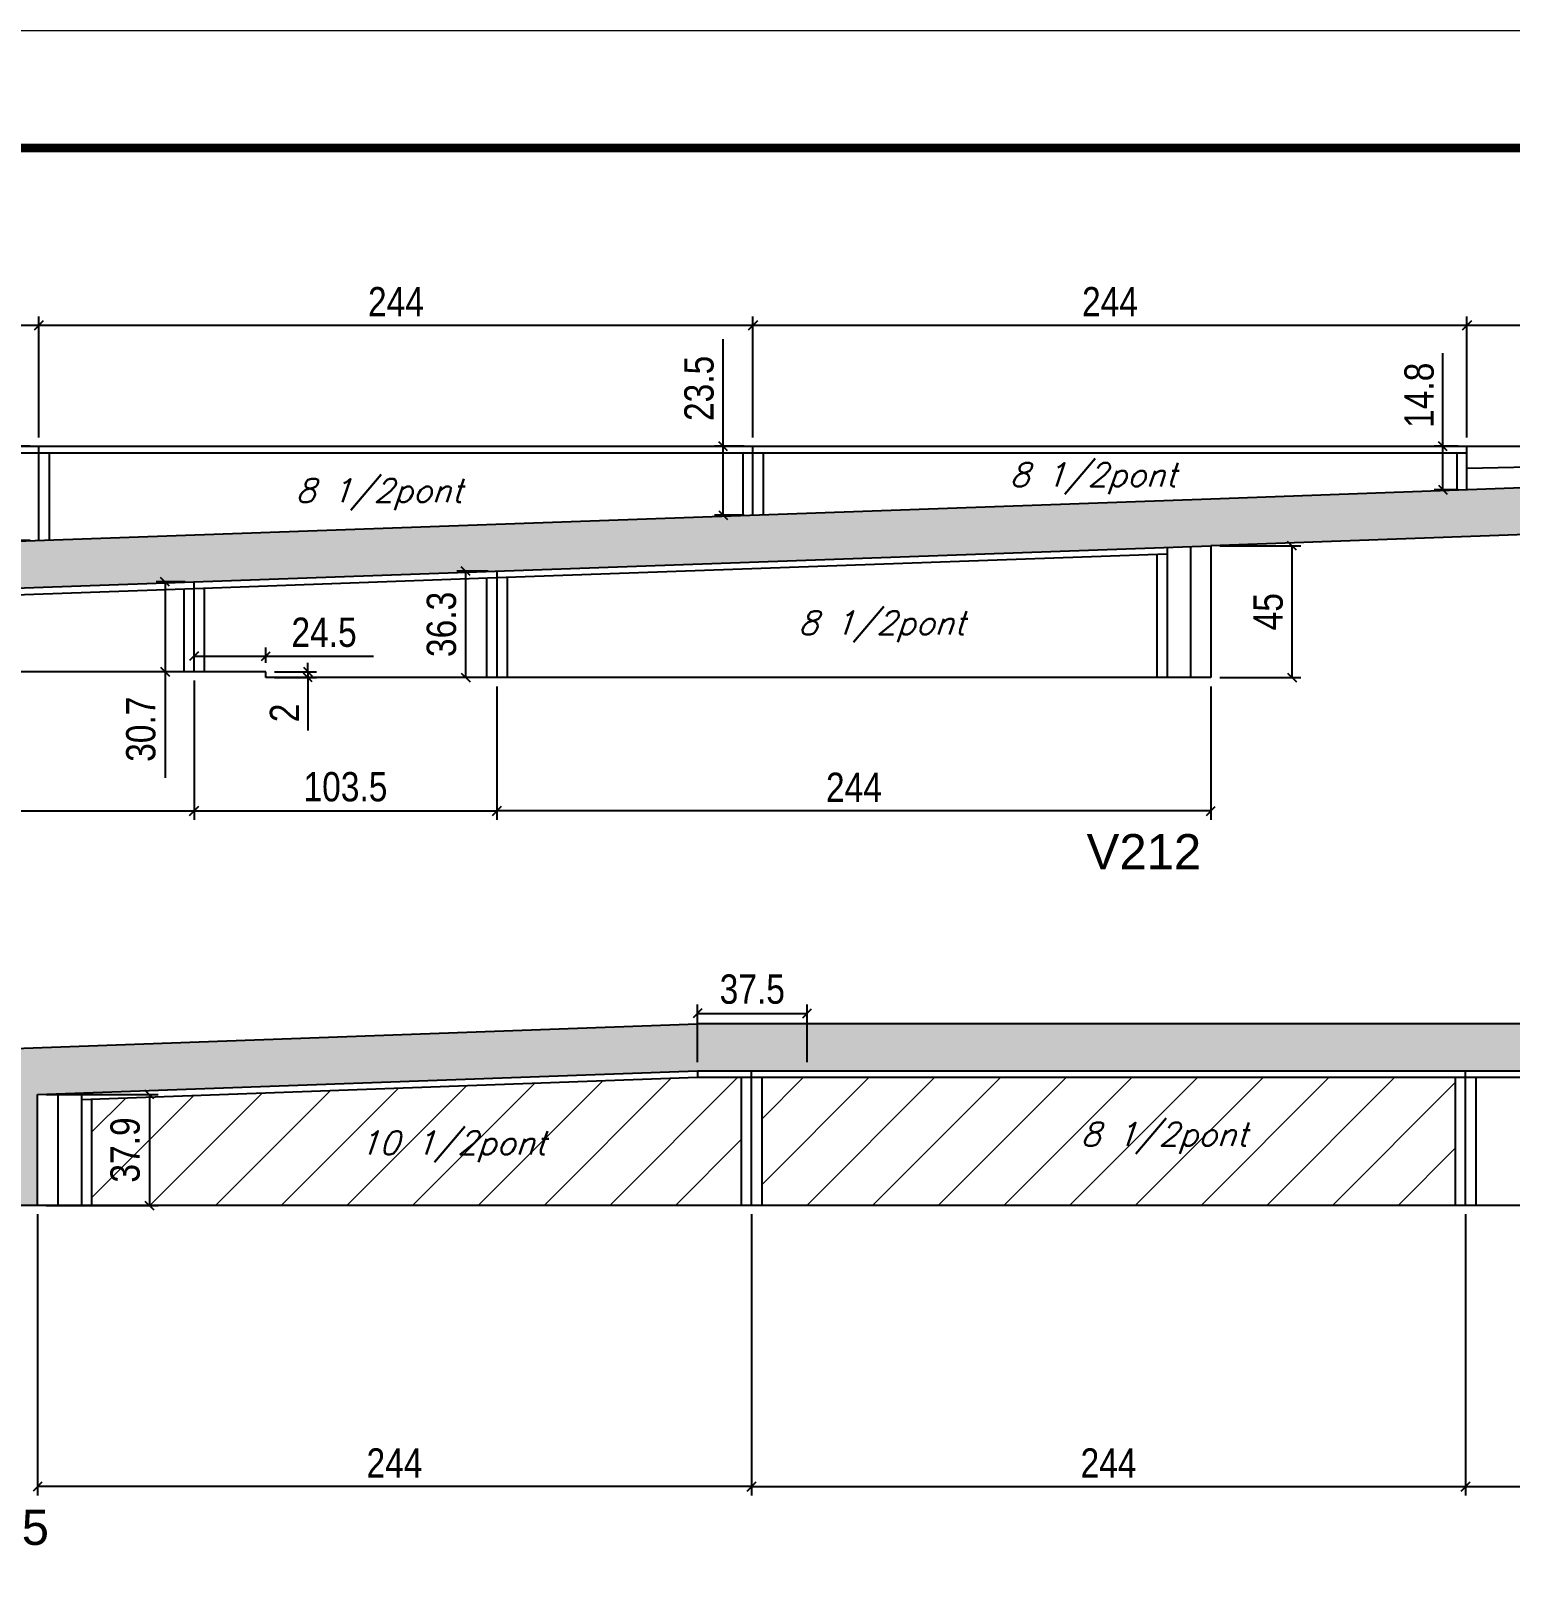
# Model space of a CAD drawing. Extents: x 2603 to 22413, y 1253 to 30260.
# Drawn here: x 7816 to 8321, y 15558 to 16086 of the extents above; entities that cross this region are included whole.
import ezdxf

# ---------------------------------------------------------------- set-up
doc = ezdxf.new("R2010")
doc.units = 0
doc.linetypes.add('DASHED', pattern=[0.75, 0.5, -0.25])
for name, color, linetype in [('5', 5, 'Continuous'), ('COTA', 241, 'Continuous'), ('Painéis', 200, 'Continuous'), ('SARR_2.2x15', 61, 'Continuous'), ('SARR_2.2x7', 40, 'Continuous'), ('SARR_3.5x7', 81, 'Continuous'), ('texto', 7, 'Continuous')]:
    doc.layers.add(name, color=color, linetype=linetype)
for name, color, linetype, lineweight in [('Folhas', 255, 'Continuous', 9), ('Hachura', 251, 'Continuous', 9), ('SARRAFO DE PRESSAO', 251, 'DASHED', 9)]:
    doc.layers.add(name, color=color, linetype=linetype, lineweight=lineweight)
doc.styles.add('COTA TECNICA', font='techl___.ttf', dxfattribs={"height": 10})
doc.styles.add('Romans', font='romans.shx')
doc.styles.get("Standard").update_dxf_attribs({"font": 'arial.ttf'})
doc.dimstyles.new('PAINEL', dxfattribs={"dimtxt": 10, "dimasz": 3, "dimexe": 3, "dimexo": 3, "dimgap": 3, "dimtad": 1, "dimdec": 1, "dimzin": 12, "dimdsep": 46, "dimtxsty": 'COTA TECNICA', "dimblk1": 'OBLIQUE', "dimblk2": 'OBLIQUE', "dimsah": 1, "dimcen": 0.9, "dimclrd": 4, "dimclre": 4, "dimclrt": 240, "dimadec": 1, "dimazin": 3, "dimtfac": 1, "dimtdec": 1, "dimtmove": 0, "dimatfit": 3, "dimfxl": 1, "dimtolj": 1, "dimtzin": 12, "dimarcsym": 0})

# ---------------------------------------------------------------- blocks, each defined once
blk = doc.blocks.new('9999999999')
at = {"layer": 'Folhas'}
blk.add_lwpolyline([(98138.98, 34190.21), (99623.98, 34190.21), (99623.98, 35240.21), (98138.98, 35240.21)], close=True, dxfattribs=at)
at = {"layer": 'Folhas', "color": 30, "const_width": 3}
blk.add_lwpolyline([(98213.98, 34230.21), (99583.98, 34230.21), (99583.98, 35200.21), (98213.98, 35200.21)], close=True, dxfattribs=at)
blk = doc.blocks.new('_Oblique')
at = {"color": 0, "linetype": 'ByBlock', "lineweight": -2}
blk.add_line((-0.5, -0.5), (0.5, 0.5), dxfattribs=at)
blk = doc.blocks.new('*D1893')
at = {"layer": 'COTA', "color": 4, "linetype": 'ByBlock', "lineweight": -2, "transparency": 16777216}
for p, q in [((7818.21, 15682.03), (7818.21, 15585.98)), ((8062.21, 15682.03), (8062.21, 15585.98)), ((8062.21, 15588.98), (7818.21, 15588.98))]:
    blk.add_line(p, q, dxfattribs=at)
at = {"layer": 'Defpoints', "color": 0, "linetype": 'ByBlock', "transparency": 16777216}
for p in [(7818.21, 15685.03), (8062.21, 15685.03), (7818.21, 15588.98)]:
    blk.add_point(p, dxfattribs=at)
at = {"layer": 'COTA', "color": 4, "linetype": 'ByBlock', "lineweight": -2, "transparency": 16777216, "xscale": 3, "yscale": 3, "zscale": 3, "rotation": 180}
blk.add_blockref('_Oblique', (7818.21, 15588.98), dxfattribs=at)
at = {"layer": 'COTA', "color": 4, "linetype": 'ByBlock', "lineweight": -2, "transparency": 16777216, "xscale": 3, "yscale": 3, "zscale": 3}
blk.add_blockref('_Oblique', (8062.21, 15588.98), dxfattribs=at)
at = {"layer": 'COTA', "color": 240, "linetype": 'ByBlock', "transparency": 16777216, "insert": (7940.21, 15597.06), "char_height": 10, "attachment_point": 5, "style": 'COTA TECNICA'}
blk.add_mtext('\\A1;244', dxfattribs=at)
blk = doc.blocks.new('*D1754')
at = {"layer": 'COTA', "color": 4, "linetype": 'ByBlock', "lineweight": -2, "transparency": 16777216}
for p, q in [((7821.21, 15722.93), (7859.44, 15722.93)), ((7856.44, 15722.93), (7856.44, 15685.03)), ((7821.21, 15685.03), (7859.44, 15685.03))]:
    blk.add_line(p, q, dxfattribs=at)
at = {"layer": 'Defpoints', "color": 0, "linetype": 'ByBlock', "transparency": 16777216}
for p in [(7818.21, 15722.93), (7818.21, 15685.03), (7856.44, 15685.03)]:
    blk.add_point(p, dxfattribs=at)
at = {"layer": 'COTA', "color": 4, "linetype": 'ByBlock', "lineweight": -2, "transparency": 16777216, "xscale": 3, "yscale": 3, "zscale": 3}
for p, rotation in [((7856.44, 15722.93), 90), ((7856.44, 15685.03), 270)]:
    blk.add_blockref('_Oblique', p, dxfattribs=dict(at, rotation=rotation))
at = {"layer": 'COTA', "color": 240, "linetype": 'ByBlock', "transparency": 16777216, "insert": (7848.2, 15703.98), "char_height": 10, "attachment_point": 5, "rotation": 90, "style": 'COTA TECNICA'}
blk.add_mtext('\\A1;37.9', dxfattribs=at)
blk = doc.blocks.new('*D1852')
at = {"layer": 'COTA', "color": 4, "linetype": 'ByBlock', "lineweight": -2, "transparency": 16777216}
for p, q in [((8043.75, 15734.03), (8043.75, 15753.65)), ((8081.21, 15734.03), (8081.21, 15753.65)), ((8043.75, 15750.65), (8081.21, 15750.65))]:
    blk.add_line(p, q, dxfattribs=at)
at = {"layer": 'Defpoints', "color": 0, "linetype": 'ByBlock', "transparency": 16777216}
for p in [(8081.21, 15750.65), (8043.75, 15731.03), (8081.21, 15731.03)]:
    blk.add_point(p, dxfattribs=at)
at = {"layer": 'COTA', "color": 4, "linetype": 'ByBlock', "lineweight": -2, "transparency": 16777216, "xscale": 3, "yscale": 3, "zscale": 3, "rotation": 180}
blk.add_blockref('_Oblique', (8043.75, 15750.65), dxfattribs=at)
at = {"layer": 'COTA', "color": 4, "linetype": 'ByBlock', "lineweight": -2, "transparency": 16777216, "xscale": 3, "yscale": 3, "zscale": 3}
blk.add_blockref('_Oblique', (8081.21, 15750.65), dxfattribs=at)
at = {"layer": 'COTA', "color": 240, "linetype": 'ByBlock', "transparency": 16777216, "insert": (8062.48, 15758.87), "char_height": 10, "attachment_point": 5, "style": 'COTA TECNICA'}
blk.add_mtext('\\A1;37.5', dxfattribs=at)
blk = doc.blocks.new('*D1879')
at = {"layer": 'COTA', "color": 4, "linetype": 'ByBlock', "lineweight": -2, "transparency": 16777216}
for p, q in [((8062.21, 15682.03), (8062.21, 15585.98)), ((8306.21, 15682.03), (8306.21, 15585.98)), ((8062.21, 15588.98), (8306.21, 15588.98))]:
    blk.add_line(p, q, dxfattribs=at)
at = {"layer": 'Defpoints', "color": 0, "linetype": 'ByBlock', "transparency": 16777216}
for p in [(8062.21, 15685.03), (8306.21, 15685.03), (8306.21, 15588.98)]:
    blk.add_point(p, dxfattribs=at)
at = {"layer": 'COTA', "color": 4, "linetype": 'ByBlock', "lineweight": -2, "transparency": 16777216, "xscale": 3, "yscale": 3, "zscale": 3, "rotation": 180}
blk.add_blockref('_Oblique', (8062.21, 15588.98), dxfattribs=at)
at = {"layer": 'COTA', "color": 4, "linetype": 'ByBlock', "lineweight": -2, "transparency": 16777216, "xscale": 3, "yscale": 3, "zscale": 3}
blk.add_blockref('_Oblique', (8306.21, 15588.98), dxfattribs=at)
at = {"layer": 'COTA', "color": 240, "linetype": 'ByBlock', "transparency": 16777216, "insert": (8184.21, 15597.06), "char_height": 10, "attachment_point": 5, "style": 'COTA TECNICA'}
blk.add_mtext('\\A1;244', dxfattribs=at)
blk = doc.blocks.new('*D1880')
at = {"layer": 'COTA', "color": 4, "linetype": 'ByBlock', "lineweight": -2, "transparency": 16777216}
for p, q in [((8306.21, 15682.03), (8306.21, 15585.98)), ((8471.21, 15682.03), (8471.21, 15585.98)), ((8306.21, 15588.98), (8471.21, 15588.98))]:
    blk.add_line(p, q, dxfattribs=at)
at = {"layer": 'Defpoints', "color": 0, "linetype": 'ByBlock', "transparency": 16777216}
for p in [(8306.21, 15685.03), (8471.21, 15685.03), (8471.21, 15588.98)]:
    blk.add_point(p, dxfattribs=at)
at = {"layer": 'COTA', "color": 4, "linetype": 'ByBlock', "lineweight": -2, "transparency": 16777216, "xscale": 3, "yscale": 3, "zscale": 3, "rotation": 180}
blk.add_blockref('_Oblique', (8306.21, 15588.98), dxfattribs=at)
at = {"layer": 'COTA', "color": 4, "linetype": 'ByBlock', "lineweight": -2, "transparency": 16777216, "xscale": 3, "yscale": 3, "zscale": 3}
blk.add_blockref('_Oblique', (8471.21, 15588.98), dxfattribs=at)
at = {"layer": 'COTA', "color": 240, "linetype": 'ByBlock', "transparency": 16777216, "insert": (8388.71, 15597.09), "char_height": 10, "attachment_point": 5, "style": 'COTA TECNICA'}
blk.add_mtext('\\A1;165', dxfattribs=at)
blk = doc.blocks.new('*D1422')
at = {"layer": 'COTA', "color": 4, "linetype": 'ByBlock', "lineweight": -2, "transparency": 16777216}
for p, q in [((7808.79, 15944.36), (7808.79, 15980.89)), ((7815.71, 15944.36), (7805.79, 15944.36)), ((7808.79, 15912.16), (7808.79, 15944.36)), ((7815.71, 15912.16), (7805.79, 15912.16))]:
    blk.add_line(p, q, dxfattribs=at)
at = {"layer": 'Defpoints', "color": 0, "linetype": 'ByBlock', "transparency": 16777216}
for p in [(7808.79, 15944.36), (7818.71, 15944.36), (7818.71, 15912.16)]:
    blk.add_point(p, dxfattribs=at)
at = {"layer": 'COTA', "color": 4, "linetype": 'ByBlock', "lineweight": -2, "transparency": 16777216, "xscale": 3, "yscale": 3, "zscale": 3}
for p, rotation in [((7808.79, 15944.36), 90), ((7808.79, 15912.16), 270)]:
    blk.add_blockref('_Oblique', p, dxfattribs=dict(at, rotation=rotation))
at = {"layer": 'COTA', "color": 240, "linetype": 'ByBlock', "transparency": 16777216, "insert": (7800.57, 15964.12), "char_height": 10, "attachment_point": 5, "rotation": 90, "style": 'COTA TECNICA'}
blk.add_mtext('\\A1;32.2', dxfattribs=at)
blk = doc.blocks.new('*D1423')
at = {"layer": 'COTA', "color": 4, "linetype": 'ByBlock', "lineweight": -2, "transparency": 16777216}
for p, q in [((7975.21, 15862.36), (7975.21, 15816.79)), ((8219.21, 15862.36), (8219.21, 15816.79)), ((8219.21, 15819.79), (7975.21, 15819.79))]:
    blk.add_line(p, q, dxfattribs=at)
at = {"layer": 'Defpoints', "color": 0, "linetype": 'ByBlock', "transparency": 16777216}
for p in [(7975.21, 15865.36), (8219.21, 15865.36), (7975.21, 15819.79)]:
    blk.add_point(p, dxfattribs=at)
at = {"layer": 'COTA', "color": 4, "linetype": 'ByBlock', "lineweight": -2, "transparency": 16777216, "xscale": 3, "yscale": 3, "zscale": 3, "rotation": 180}
blk.add_blockref('_Oblique', (7975.21, 15819.79), dxfattribs=at)
at = {"layer": 'COTA', "color": 4, "linetype": 'ByBlock', "lineweight": -2, "transparency": 16777216, "xscale": 3, "yscale": 3, "zscale": 3}
blk.add_blockref('_Oblique', (8219.21, 15819.79), dxfattribs=at)
at = {"layer": 'COTA', "color": 240, "linetype": 'ByBlock', "transparency": 16777216, "insert": (8097.21, 15827.87), "char_height": 10, "attachment_point": 5, "style": 'COTA TECNICA'}
blk.add_mtext('\\A1;244', dxfattribs=at)
blk = doc.blocks.new('*D1424')
at = {"layer": 'COTA', "color": 4, "linetype": 'ByBlock', "lineweight": -2, "transparency": 16777216}
for p, q in [((7868.71, 15898.04), (7858.79, 15898.04)), ((7861.79, 15898.04), (7861.79, 15867.36)), ((7868.71, 15867.36), (7858.79, 15867.36)), ((7861.79, 15867.36), (7861.79, 15831.08))]:
    blk.add_line(p, q, dxfattribs=at)
at = {"layer": 'Defpoints', "color": 0, "linetype": 'ByBlock', "transparency": 16777216}
for p in [(7871.71, 15898.04), (7861.79, 15867.36), (7871.71, 15867.36)]:
    blk.add_point(p, dxfattribs=at)
at = {"layer": 'COTA', "color": 4, "linetype": 'ByBlock', "lineweight": -2, "transparency": 16777216, "xscale": 3, "yscale": 3, "zscale": 3}
for p, rotation in [((7861.79, 15898.04), 90), ((7861.79, 15867.36), 270)]:
    blk.add_blockref('_Oblique', p, dxfattribs=dict(at, rotation=rotation))
at = {"layer": 'COTA', "color": 240, "linetype": 'ByBlock', "transparency": 16777216, "insert": (7853.57, 15847.72), "char_height": 10, "attachment_point": 5, "rotation": 90, "style": 'COTA TECNICA'}
blk.add_mtext('\\A1;30.7', dxfattribs=at)
blk = doc.blocks.new('*D1425')
at = {"layer": 'COTA', "color": 4, "linetype": 'ByBlock', "lineweight": -2, "transparency": 16777216}
for p, q in [((7972.21, 15901.71), (7961.52, 15901.71)), ((7964.52, 15901.71), (7964.52, 15865.36)), ((7972.21, 15865.36), (7961.52, 15865.36))]:
    blk.add_line(p, q, dxfattribs=at)
at = {"layer": 'Defpoints', "color": 0, "linetype": 'ByBlock', "transparency": 16777216}
for p in [(7975.21, 15901.71), (7964.52, 15865.36), (7975.21, 15865.36)]:
    blk.add_point(p, dxfattribs=at)
at = {"layer": 'COTA', "color": 4, "linetype": 'ByBlock', "lineweight": -2, "transparency": 16777216, "xscale": 3, "yscale": 3, "zscale": 3}
for p, rotation in [((7964.52, 15901.71), 90), ((7964.52, 15865.36), 270)]:
    blk.add_blockref('_Oblique', p, dxfattribs=dict(at, rotation=rotation))
at = {"layer": 'COTA', "color": 240, "linetype": 'ByBlock', "transparency": 16777216, "insert": (7956.3, 15883.53), "char_height": 10, "attachment_point": 5, "rotation": 90, "style": 'COTA TECNICA'}
blk.add_mtext('\\A1;36.3', dxfattribs=at)
blk = doc.blocks.new('*D1426')
at = {"layer": 'COTA', "color": 4, "linetype": 'ByBlock', "lineweight": -2, "transparency": 16777216}
for p, q in [((8222.21, 15910.36), (8249.92, 15910.36)), ((8246.92, 15865.36), (8246.92, 15910.36)), ((8222.21, 15865.36), (8249.92, 15865.36))]:
    blk.add_line(p, q, dxfattribs=at)
at = {"layer": 'Defpoints', "color": 0, "linetype": 'ByBlock', "transparency": 16777216}
for p in [(8219.21, 15910.36), (8246.92, 15910.36), (8219.21, 15865.36)]:
    blk.add_point(p, dxfattribs=at)
at = {"layer": 'COTA', "color": 4, "linetype": 'ByBlock', "lineweight": -2, "transparency": 16777216, "xscale": 3, "yscale": 3, "zscale": 3}
for p, rotation in [((8246.92, 15910.36), 90), ((8246.92, 15865.36), 270)]:
    blk.add_blockref('_Oblique', p, dxfattribs=dict(at, rotation=rotation))
at = {"layer": 'COTA', "color": 240, "linetype": 'ByBlock', "transparency": 16777216, "insert": (8238.81, 15887.86), "char_height": 10, "attachment_point": 5, "rotation": 90, "style": 'COTA TECNICA'}
blk.add_mtext('\\A1;45', dxfattribs=at)
blk = doc.blocks.new('*D1427')
at = {"layer": 'COTA', "color": 4, "linetype": 'ByBlock', "lineweight": -2, "transparency": 16777216}
for p, q in [((7627.71, 15864.36), (7627.71, 15816.79)), ((7871.71, 15864.36), (7871.71, 15816.79)), ((7627.71, 15819.79), (7871.71, 15819.79))]:
    blk.add_line(p, q, dxfattribs=at)
at = {"layer": 'Defpoints', "color": 0, "linetype": 'ByBlock', "transparency": 16777216}
for p in [(7627.71, 15867.36), (7871.71, 15867.36), (7871.71, 15819.79)]:
    blk.add_point(p, dxfattribs=at)
at = {"layer": 'COTA', "color": 4, "linetype": 'ByBlock', "lineweight": -2, "transparency": 16777216, "xscale": 3, "yscale": 3, "zscale": 3, "rotation": 180}
blk.add_blockref('_Oblique', (7627.71, 15819.79), dxfattribs=at)
at = {"layer": 'COTA', "color": 4, "linetype": 'ByBlock', "lineweight": -2, "transparency": 16777216, "xscale": 3, "yscale": 3, "zscale": 3}
blk.add_blockref('_Oblique', (7871.71, 15819.79), dxfattribs=at)
at = {"layer": 'COTA', "color": 240, "linetype": 'ByBlock', "transparency": 16777216, "insert": (7749.71, 15827.87), "char_height": 10, "attachment_point": 5, "style": 'COTA TECNICA'}
blk.add_mtext('\\A1;244', dxfattribs=at)
blk = doc.blocks.new('*D1428')
at = {"layer": 'COTA', "color": 4, "linetype": 'ByBlock', "lineweight": -2, "transparency": 16777216}
for p, q in [((7871.71, 15864.36), (7871.71, 15816.79)), ((7975.21, 15862.36), (7975.21, 15816.79)), ((7871.71, 15819.79), (7975.21, 15819.79))]:
    blk.add_line(p, q, dxfattribs=at)
at = {"layer": 'Defpoints', "color": 0, "linetype": 'ByBlock', "transparency": 16777216}
for p in [(7871.71, 15867.36), (7975.21, 15865.36), (7975.21, 15819.79)]:
    blk.add_point(p, dxfattribs=at)
at = {"layer": 'COTA', "color": 4, "linetype": 'ByBlock', "lineweight": -2, "transparency": 16777216, "xscale": 3, "yscale": 3, "zscale": 3, "rotation": 180}
blk.add_blockref('_Oblique', (7871.71, 15819.79), dxfattribs=at)
at = {"layer": 'COTA', "color": 4, "linetype": 'ByBlock', "lineweight": -2, "transparency": 16777216, "xscale": 3, "yscale": 3, "zscale": 3}
blk.add_blockref('_Oblique', (7975.21, 15819.79), dxfattribs=at)
at = {"layer": 'COTA', "color": 240, "linetype": 'ByBlock', "transparency": 16777216, "insert": (7923.46, 15828.01), "char_height": 10, "attachment_point": 5, "style": 'COTA TECNICA'}
blk.add_mtext('\\A1;103.5', dxfattribs=at)
blk = doc.blocks.new('*D1429')
at = {"layer": 'COTA', "color": 4, "linetype": 'ByBlock', "lineweight": -2, "transparency": 16777216}
for p, q in [((7910.61, 15867.36), (7910.61, 15870.36)), ((7899.21, 15867.36), (7913.61, 15867.36)), ((7899.21, 15865.36), (7913.61, 15865.36)), ((7910.61, 15867.36), (7910.61, 15865.36)), ((7910.61, 15865.36), (7910.61, 15847.25))]:
    blk.add_line(p, q, dxfattribs=at)
at = {"layer": 'Defpoints', "color": 0, "linetype": 'ByBlock', "transparency": 16777216}
for p in [(7896.21, 15867.36), (7896.21, 15865.36), (7910.61, 15865.36)]:
    blk.add_point(p, dxfattribs=at)
at = {"layer": 'COTA', "color": 4, "linetype": 'ByBlock', "lineweight": -2, "transparency": 16777216, "xscale": 3, "yscale": 3, "zscale": 3}
for p, rotation in [((7910.61, 15867.36), 270), ((7910.61, 15865.36), 90)]:
    blk.add_blockref('_Oblique', p, dxfattribs=dict(at, rotation=rotation))
at = {"layer": 'COTA', "color": 240, "linetype": 'ByBlock', "transparency": 16777216, "insert": (7902.61, 15853.3), "char_height": 10, "attachment_point": 5, "rotation": 90, "style": 'COTA TECNICA'}
blk.add_mtext('\\A1;2', dxfattribs=at)
blk = doc.blocks.new('*D1430')
at = {"layer": 'COTA', "color": 4, "linetype": 'ByBlock', "lineweight": -2, "transparency": 16777216}
for p, q in [((7871.71, 15870.36), (7871.71, 15875.67)), ((7896.21, 15870.36), (7896.21, 15875.67)), ((7871.71, 15872.67), (7896.21, 15872.67)), ((7896.21, 15872.67), (7933.09, 15872.67))]:
    blk.add_line(p, q, dxfattribs=at)
at = {"layer": 'Defpoints', "color": 0, "linetype": 'ByBlock', "transparency": 16777216}
for p in [(7896.21, 15872.67), (7871.71, 15867.36), (7896.21, 15867.36)]:
    blk.add_point(p, dxfattribs=at)
at = {"layer": 'COTA', "color": 4, "linetype": 'ByBlock', "lineweight": -2, "transparency": 16777216, "xscale": 3, "yscale": 3, "zscale": 3, "rotation": 180}
blk.add_blockref('_Oblique', (7871.71, 15872.67), dxfattribs=at)
at = {"layer": 'COTA', "color": 4, "linetype": 'ByBlock', "lineweight": -2, "transparency": 16777216, "xscale": 3, "yscale": 3, "zscale": 3}
blk.add_blockref('_Oblique', (7896.21, 15872.67), dxfattribs=at)
at = {"layer": 'COTA', "color": 240, "linetype": 'ByBlock', "transparency": 16777216, "insert": (7916.15, 15880.78), "char_height": 10, "attachment_point": 5, "style": 'COTA TECNICA'}
blk.add_mtext('\\A1;24.5', dxfattribs=at)
blk = doc.blocks.new('*D1431')
at = {"layer": 'COTA', "color": 4, "linetype": 'ByBlock', "lineweight": -2, "transparency": 16777216}
for p, q in [((7574.71, 15947.36), (7574.71, 15988.71)), ((7574.71, 15985.71), (7818.71, 15985.71)), ((7818.71, 15947.36), (7818.71, 15988.71))]:
    blk.add_line(p, q, dxfattribs=at)
at = {"layer": 'Defpoints', "color": 0, "linetype": 'ByBlock', "transparency": 16777216}
for p in [(7818.71, 15985.71), (7574.71, 15944.36), (7818.71, 15944.36)]:
    blk.add_point(p, dxfattribs=at)
at = {"layer": 'COTA', "color": 4, "linetype": 'ByBlock', "lineweight": -2, "transparency": 16777216, "xscale": 3, "yscale": 3, "zscale": 3, "rotation": 180}
blk.add_blockref('_Oblique', (7574.71, 15985.71), dxfattribs=at)
at = {"layer": 'COTA', "color": 4, "linetype": 'ByBlock', "lineweight": -2, "transparency": 16777216, "xscale": 3, "yscale": 3, "zscale": 3}
blk.add_blockref('_Oblique', (7818.71, 15985.71), dxfattribs=at)
at = {"layer": 'COTA', "color": 240, "linetype": 'ByBlock', "transparency": 16777216, "insert": (7696.71, 15993.78), "char_height": 10, "attachment_point": 5, "style": 'COTA TECNICA'}
blk.add_mtext('\\A1;244', dxfattribs=at)
blk = doc.blocks.new('*D1453')
at = {"layer": 'COTA', "color": 4, "linetype": 'ByBlock', "lineweight": -2, "transparency": 16777216}
for p, q in [((7818.71, 15947.36), (7818.71, 15988.71)), ((7818.71, 15985.71), (8062.71, 15985.71)), ((8062.71, 15947.36), (8062.71, 15988.71))]:
    blk.add_line(p, q, dxfattribs=at)
at = {"layer": 'Defpoints', "color": 0, "linetype": 'ByBlock', "transparency": 16777216}
for p in [(8062.71, 15985.71), (7818.71, 15944.36), (8062.71, 15944.36)]:
    blk.add_point(p, dxfattribs=at)
at = {"layer": 'COTA', "color": 4, "linetype": 'ByBlock', "lineweight": -2, "transparency": 16777216, "xscale": 3, "yscale": 3, "zscale": 3, "rotation": 180}
blk.add_blockref('_Oblique', (7818.71, 15985.71), dxfattribs=at)
at = {"layer": 'COTA', "color": 4, "linetype": 'ByBlock', "lineweight": -2, "transparency": 16777216, "xscale": 3, "yscale": 3, "zscale": 3}
blk.add_blockref('_Oblique', (8062.71, 15985.71), dxfattribs=at)
at = {"layer": 'COTA', "color": 240, "linetype": 'ByBlock', "transparency": 16777216, "insert": (7940.71, 15993.78), "char_height": 10, "attachment_point": 5, "style": 'COTA TECNICA'}
blk.add_mtext('\\A1;244', dxfattribs=at)
blk = doc.blocks.new('*D1454')
at = {"layer": 'COTA', "color": 4, "linetype": 'ByBlock', "lineweight": -2, "transparency": 16777216}
for p, q in [((8062.71, 15947.36), (8062.71, 15988.71)), ((8062.71, 15985.71), (8306.71, 15985.71)), ((8306.71, 15947.36), (8306.71, 15988.71))]:
    blk.add_line(p, q, dxfattribs=at)
at = {"layer": 'Defpoints', "color": 0, "linetype": 'ByBlock', "transparency": 16777216}
for p in [(8306.71, 15985.71), (8062.71, 15944.36), (8306.71, 15944.36)]:
    blk.add_point(p, dxfattribs=at)
at = {"layer": 'COTA', "color": 4, "linetype": 'ByBlock', "lineweight": -2, "transparency": 16777216, "xscale": 3, "yscale": 3, "zscale": 3, "rotation": 180}
blk.add_blockref('_Oblique', (8062.71, 15985.71), dxfattribs=at)
at = {"layer": 'COTA', "color": 4, "linetype": 'ByBlock', "lineweight": -2, "transparency": 16777216, "xscale": 3, "yscale": 3, "zscale": 3}
blk.add_blockref('_Oblique', (8306.71, 15985.71), dxfattribs=at)
at = {"layer": 'COTA', "color": 240, "linetype": 'ByBlock', "transparency": 16777216, "insert": (8184.71, 15993.78), "char_height": 10, "attachment_point": 5, "style": 'COTA TECNICA'}
blk.add_mtext('\\A1;244', dxfattribs=at)
blk = doc.blocks.new('*D1455')
at = {"layer": 'COTA', "color": 4, "linetype": 'ByBlock', "lineweight": -2, "transparency": 16777216}
for p, q in [((8306.71, 15947.36), (8306.71, 15988.71)), ((8306.71, 15985.71), (8550.71, 15985.71)), ((8550.71, 15947.36), (8550.71, 15988.71))]:
    blk.add_line(p, q, dxfattribs=at)
at = {"layer": 'Defpoints', "color": 0, "linetype": 'ByBlock', "transparency": 16777216}
for p in [(8550.71, 15985.71), (8306.71, 15944.36), (8550.71, 15944.36)]:
    blk.add_point(p, dxfattribs=at)
at = {"layer": 'COTA', "color": 4, "linetype": 'ByBlock', "lineweight": -2, "transparency": 16777216, "xscale": 3, "yscale": 3, "zscale": 3, "rotation": 180}
blk.add_blockref('_Oblique', (8306.71, 15985.71), dxfattribs=at)
at = {"layer": 'COTA', "color": 4, "linetype": 'ByBlock', "lineweight": -2, "transparency": 16777216, "xscale": 3, "yscale": 3, "zscale": 3}
blk.add_blockref('_Oblique', (8550.71, 15985.71), dxfattribs=at)
at = {"layer": 'COTA', "color": 240, "linetype": 'ByBlock', "transparency": 16777216, "insert": (8428.71, 15993.78), "char_height": 10, "attachment_point": 5, "style": 'COTA TECNICA'}
blk.add_mtext('\\A1;244', dxfattribs=at)
blk = doc.blocks.new('*D1459')
at = {"layer": 'COTA', "color": 4, "linetype": 'ByBlock', "lineweight": -2, "transparency": 16777216}
for p, q in [((8052.54, 15944.36), (8052.54, 15980.93)), ((8059.71, 15944.36), (8049.54, 15944.36)), ((8052.54, 15920.81), (8052.54, 15944.36)), ((8059.71, 15920.81), (8049.54, 15920.81))]:
    blk.add_line(p, q, dxfattribs=at)
at = {"layer": 'Defpoints', "color": 0, "linetype": 'ByBlock', "transparency": 16777216}
for p in [(8052.54, 15944.36), (8062.71, 15944.36), (8062.71, 15920.81)]:
    blk.add_point(p, dxfattribs=at)
at = {"layer": 'COTA', "color": 4, "linetype": 'ByBlock', "lineweight": -2, "transparency": 16777216, "xscale": 3, "yscale": 3, "zscale": 3}
for p, rotation in [((8052.54, 15944.36), 90), ((8052.54, 15920.81), 270)]:
    blk.add_blockref('_Oblique', p, dxfattribs=dict(at, rotation=rotation))
at = {"layer": 'COTA', "color": 240, "linetype": 'ByBlock', "transparency": 16777216, "insert": (8044.32, 15964.15), "char_height": 10, "attachment_point": 5, "rotation": 90, "style": 'COTA TECNICA'}
blk.add_mtext('\\A1;23.5', dxfattribs=at)
blk = doc.blocks.new('*D1460')
at = {"layer": 'COTA', "color": 4, "linetype": 'ByBlock', "lineweight": -2, "transparency": 16777216}
for p, q in [((8298.49, 15944.36), (8298.49, 15976.24)), ((8303.71, 15944.36), (8295.49, 15944.36)), ((8298.49, 15929.54), (8298.49, 15944.36)), ((8303.71, 15929.54), (8295.49, 15929.54))]:
    blk.add_line(p, q, dxfattribs=at)
at = {"layer": 'Defpoints', "color": 0, "linetype": 'ByBlock', "transparency": 16777216}
for p in [(8298.49, 15944.36), (8306.71, 15944.36), (8306.71, 15929.54)]:
    blk.add_point(p, dxfattribs=at)
at = {"layer": 'COTA', "color": 4, "linetype": 'ByBlock', "lineweight": -2, "transparency": 16777216, "xscale": 3, "yscale": 3, "zscale": 3}
for p, rotation in [((8298.49, 15944.36), 90), ((8298.49, 15929.54), 270)]:
    blk.add_blockref('_Oblique', p, dxfattribs=dict(at, rotation=rotation))
at = {"layer": 'COTA', "color": 240, "linetype": 'ByBlock', "transparency": 16777216, "insert": (8290.4, 15961.8), "char_height": 10, "attachment_point": 5, "rotation": 90, "style": 'COTA TECNICA'}
blk.add_mtext('\\A1;14.8', dxfattribs=at)

msp = doc.modelspace()

# ---------------------------------------------------------------- hatches: boundary and pattern name
at = {"layer": 'COTA', "linetype": 'ByBlock'}
h = msp.add_hatch(dxfattribs=at)
h.set_pattern_fill('AR-CONC', color=256, scale=0.03)
h.set_pattern_definition([(50, (-126418.0314, -5371.0305), (5.46554007, -0.47817257), [0.5715, -6.2865]), (355, (-126418.0314, -5371.0305), (-1.05730264, 5.73170536), [0.4572, -5.02921753]), (100.4514447, (-126417.576, -5371.0704), (4.40823741, 5.25353256), [0.48570026, -5.34270734]), (46.1842, (-126418.0314, -5369.5065), (8.13237123, -1.26126984), [0.85725, -9.42975]), (96.6355576, (-126417.354, -5369.612), (7.122124, 7.42278374), [0.7285507, -8.01406824]), (351.184151, (-126418.031, -5369.5065), (7.122124, 7.42278374), [0.685799, -7.54379196]), (21, (-126417.2694, -5369.8875), (4.54843174, -3.06795595), [0.5715, -6.2865]), (326, (-126417.2694, -5369.8875), (1.85406085, 5.52563898), [0.4572, -5.0292]), (71.451445, (-126416.8904, -5370.143), (6.40249258, 2.45768307), [0.48570026, -5.34269813]), (37.5, (-126418.0314, -5371.0305), (0.092658098, 2.536651166), [0, -4.96824, 0, -5.1054, 0, -5.04825]), (7.5, (-126418.0314, -5371.0305), (2.004589875, 3.005417245), [0, -2.91084, 0, -4.85394, 0, -1.92405]), (327.5, (-126419.7307, -5371.0305), (4.067717855, -0.17186232), [0, -1.905, 0, -5.9436, 0, -7.8867]), (317.5, (-126420.4927, -5371.0305), (4.44387544, 0.76279473), [0, -2.4765, 0, -3.94716, 0, -5.6007])])
h.paths.add_polyline_path([(7598.71, 15904.36), (7574.71, 15903.51), (7574.71, 15867.36), (7627.71, 15867.36), (7627.71, 15889.39), (8219.21, 15910.36), (8717.21, 15928.36), (8717.21, 15944.36), (8466.71, 15935.36), (8219.21, 15926.36)])
h = msp.add_hatch(dxfattribs=at)
h.set_pattern_fill('AR-CONC', color=256, scale=0.03)
h.set_pattern_definition([(50, (-126418.0314, -5360.124), (5.46554007, -0.47817257), [0.5715, -6.2865]), (355, (-126418.0314, -5360.124), (-1.05730264, 5.73170536), [0.4572, -5.02921753]), (100.4514447, (-126417.576, -5360.164), (4.40823741, 5.25353256), [0.48570026, -5.34270734]), (46.1842, (-126418.0314, -5358.6), (8.13237123, -1.26126984), [0.85725, -9.42975]), (96.6355576, (-126417.354, -5358.705), (7.122124, 7.42278374), [0.7285507, -8.01406824]), (351.184151, (-126418.031, -5358.6), (7.122124, 7.42278374), [0.685799, -7.54379196]), (21, (-126417.2694, -5358.981), (4.54843174, -3.06795595), [0.5715, -6.2865]), (326, (-126417.2694, -5358.981), (1.85406085, 5.52563898), [0.4572, -5.0292]), (71.451445, (-126416.8904, -5359.237), (6.40249258, 2.45768307), [0.48570026, -5.34269813]), (37.5, (-126418.0314, -5360.124), (0.092658098, 2.536651166), [0, -4.96824, 0, -5.1054, 0, -5.04825]), (7.5, (-126418.0314, -5360.124), (2.004589875, 3.005417245), [0, -2.91084, 0, -4.85394, 0, -1.92405]), (327.5, (-126419.7307, -5360.124), (4.067717855, -0.17186232), [0, -1.905, 0, -5.9436, 0, -7.8867]), (317.5, (-126420.4927, -5360.124), (4.44387544, 0.76279473), [0, -2.4765, 0, -3.94716, 0, -5.6007])])
h.paths.add_polyline_path([(7818.21, 15685.03), (7818.21, 15722.93), (8043.75, 15731.03), (8471.21, 15731.03), (8471.21, 15747.03), (8043.75, 15747.03), (7574.71, 15730.18), (7574.71, 15714.09), (7793.21, 15722.03), (7793.21, 15685.03)])
at = {"layer": 'Hachura', "linetype": 'ByBlock'}
h = msp.add_hatch(dxfattribs=at)
h.set_pattern_fill('ANSI31', color=256, scale=5)
h.set_pattern_definition([(45, (-126418.031, -5371.03), (-11.2253202, 11.2253202), [])])
h.paths.add_polyline_path([(8058.71, 15685.03), (8058.71, 15728.83), (8043.75, 15728.83), (7836.71, 15721.39), (7836.71, 15685.03)])
h.paths.add_polyline_path([(8302.71, 15685.03), (8302.71, 15728.83), (8065.71, 15728.83), (8065.71, 15685.03)])

# ---------------------------------------------------------------- linework, layer by layer
at = {"layer": 'COTA', "linetype": 'ByBlock'}
for p, q in [((8717.21, 15928.36), (8219.21, 15910.36)), ((7574.71, 15730.18), (8043.75, 15747.03)), ((8471.21, 15747.03), (8043.75, 15747.03)), ((8043.75, 15731.03), (8043.75, 15728.83)), ((7818.21, 15685.03), (7793.21, 15685.03))]:
    msp.add_line(p, q, dxfattribs=at)
at = {"layer": 'Painéis', "linetype": 'Continuous'}
for p, q in [((7818.71, 15912.16), (7818.71, 15944.36)), ((8062.71, 15920.81), (8062.71, 15944.36)), ((8306.71, 15929.54), (8306.71, 15944.36)), ((7627.71, 15889.39), (8219.21, 15910.36)), ((8219.21, 15910.36), (8219.21, 15865.36)), ((7975.21, 15901.71), (7975.21, 15865.36)), ((7871.71, 15867.36), (7871.71, 15898.04)), ((7896.21, 15867.36), (7627.71, 15867.36)), ((7896.21, 15865.36), (7896.21, 15867.36)), ((8219.21, 15865.36), (7896.21, 15865.36)), ((7818.21, 15722.93), (8043.75, 15731.03)), ((8043.75, 15731.03), (8471.21, 15731.03)), ((8062.21, 15685.03), (8062.21, 15731.03)), ((8306.21, 15685.03), (8306.21, 15731.03)), ((7818.21, 15685.03), (7818.21, 15722.93)), ((8471.21, 15685.03), (7818.21, 15685.03))]:
    msp.add_line(p, q, dxfattribs=at)
msp.add_lwpolyline([(8717.21, 15944.36), (8466.71, 15935.36), (8219.21, 15926.36), (7598.71, 15904.36), (7574.71, 15903.51), (7574.71, 15944.36)], close=True, dxfattribs=at)
at = {"layer": 'SARR_2.2x15', "linetype": 'ByBlock'}
msp.add_line((8306.71, 15936.95), (8550.71, 15941.37), dxfattribs=at)
at = {"layer": 'SARR_2.2x7', "linetype": 'Continuous'}
for p, q in [((7589.71, 15942.16), (7818.71, 15942.16)), ((7818.71, 15942.16), (8062.71, 15942.16)), ((8062.71, 15942.16), (8306.71, 15942.16)), ((8212.21, 15910.1), (8212.21, 15865.36)), ((7975.21, 15899.51), (8204.21, 15907.63)), ((7871.71, 15895.84), (7975.21, 15899.51)), ((7680.71, 15889.07), (7871.71, 15895.84)), ((7833.21, 15721.27), (8043.75, 15728.83)), ((8043.75, 15728.83), (8062.21, 15728.83)), ((8062.21, 15728.83), (8306.21, 15728.83)), ((8306.21, 15728.83), (8413.21, 15728.83)), ((7825.21, 15723.18), (7825.21, 15685.03))]:
    msp.add_line(p, q, dxfattribs=at)
at = {"layer": 'SARR_3.5x7'}
for p, q in [((7822.21, 15942.16), (7822.21, 15912.28)), ((8059.21, 15942.16), (8059.21, 15920.69)), ((8066.21, 15942.16), (8066.21, 15920.93)), ((8303.21, 15942.16), (8303.21, 15929.41)), ((8204.21, 15909.81), (8204.21, 15865.36)), ((8200.71, 15907.5), (8200.71, 15865.36)), ((7971.71, 15899.38), (7971.71, 15865.36)), ((7978.71, 15899.63), (7978.71, 15865.36)), ((7868.21, 15895.71), (7868.21, 15867.36)), ((7875.21, 15895.96), (7875.21, 15867.36)), ((8058.71, 15728.83), (8058.71, 15685.03)), ((8065.71, 15728.83), (8065.71, 15685.03)), ((8302.71, 15728.83), (8302.71, 15685.03)), ((8309.71, 15728.83), (8309.71, 15685.03)), ((7833.21, 15723.47), (7833.21, 15685.03)), ((7836.71, 15721.39), (7836.71, 15685.03))]:
    msp.add_line(p, q, dxfattribs=at)

# ---------------------------------------------------------------- block references
at = {"layer": 'SARRAFO DE PRESSAO', "color": 6, "linetype": 'ByBlock'}
msp.add_blockref('9999999999', (-90781.01, -19153.93), dxfattribs=at)

# ---------------------------------------------------------------- texts
at = {"layer": '5', "linetype": 'Continuous'}
for s, p in [('V212', (8176.74, 15799.9)), ('V215', (7783.01, 15569.08))]:
    msp.add_text(s, height=12, rotation=0, dxfattribs=at).set_placement(p)
at = {"layer": 'texto', "color": 2, "char_height": 8, "attachment_point": 5, "style": 'Romans'}
for s, insert in [('{\\Q19;\\C256;8 1/2pont}', (8178.94, 15933.34)), ('{\\Q19;\\C256;8 1/2pont}', (7934.94, 15927.92)), ('{\\Q19;\\C256;8 1/2pont}', (8106.75, 15882.76)), ('{\\Q19;\\C256;8 1/2pont}', (8203.21, 15708.03)), ('{\\Q19;\\C256;10 1/2pont}', (7960.09, 15705.12))]:
    msp.add_mtext(s, dxfattribs=dict(at, insert=insert))

# ---------------------------------------------------------------- dimensions: what is measured, and where the dimension line sits
at = {"layer": 'COTA', "linetype": 'ByBlock'}
for base, p1, p2, picture, middle in [((7818.71, 15985.71), (7574.71, 15944.36), (7818.71, 15944.36), '*D1431', (7696.71, 15993.78)), ((7896.21, 15872.67), (7871.71, 15867.36), (7896.21, 15867.36), '*D1430', (7916.15, 15880.78)), ((7871.71, 15819.79), (7627.71, 15867.36), (7871.71, 15867.36), '*D1427', (7749.71, 15827.87)), ((8081.21, 15750.65), (8043.75, 15731.03), (8081.21, 15731.03), '*D1852', (8062.48, 15758.87)), ((8306.21, 15588.98), (8062.21, 15685.03), (8306.21, 15685.03), '*D1879', (8184.21, 15597.06))]:
    dim = msp.add_linear_dim(base=base, p1=p1, p2=p2, dimstyle='PAINEL', dxfattribs=at)
    dim.commit()
    dim.dimension.update_dxf_attribs({"geometry": picture, "text_midpoint": middle})
for base, p1, p2, picture, middle in [((8062.71, 15985.71), (7818.71, 15944.36), (8062.71, 15944.36), '*D1453', (7940.71, 15993.78)), ((8306.71, 15985.71), (8062.71, 15944.36), (8306.71, 15944.36), '*D1454', (8184.71, 15993.78)), ((8550.71, 15985.71), (8306.71, 15944.36), (8550.71, 15944.36), '*D1455', (8428.71, 15993.78)), ((7975.21, 15819.79), (7871.71, 15867.36), (7975.21, 15865.36), '*D1428', (7923.46, 15828.01)), ((8471.21, 15588.98), (8306.21, 15685.03), (8471.21, 15685.03), '*D1880', (8388.71, 15597.09))]:
    dim = msp.add_linear_dim(base=base, p1=p1, p2=p2, dimstyle='PAINEL', override={"dimtmove": 1}, dxfattribs=at)
    dim.commit()
    dim.dimension.update_dxf_attribs({"geometry": picture, "text_midpoint": middle})
for base, p1, p2, angle, picture, middle in [((7808.79, 15944.36), (7818.71, 15912.16), (7818.71, 15944.36), 90, '*D1422', (7800.57, 15964.12)), ((8052.5394, 15944.3591), (8062.7115, 15920.8103), (8062.7115, 15944.3591), 90, '*D1459', (8044.3201, 15964.1456)), ((8298.49, 15944.36), (8306.71, 15929.54), (8306.71, 15944.36), 90, '*D1460', (8290.4, 15961.8)), ((8246.92, 15910.36), (8219.21, 15865.36), (8219.21, 15910.36), 90, '*D1426', (8238.81, 15887.86)), ((7861.79, 15867.36), (7871.71, 15898.04), (7871.71, 15867.36), 90, '*D1424', (7853.57, 15847.72)), ((7964.5182, 15865.3603), (7975.2115, 15901.708), (7975.2115, 15865.3603), 90, '*D1425', (7956.299, 15883.5342)), ((7910.61, 15865.36), (7896.21, 15867.36), (7896.21, 15865.36), 90, '*D1429', (7902.61, 15853.3)), ((7975.21, 15819.79), (8219.21, 15865.36), (7975.21, 15865.36), 180, '*D1423', (8097.21, 15827.87)), ((7856.44, 15685.03), (7818.21, 15722.93), (7818.21, 15685.03), 90, '*D1754', (7848.2, 15703.98))]:
    dim = msp.add_linear_dim(base=base, p1=p1, p2=p2, angle=angle, dimstyle='PAINEL', dxfattribs=at)
    dim.commit()
    dim.dimension.update_dxf_attribs({"geometry": picture, "text_midpoint": middle})
dim = msp.add_linear_dim(base=(7818.21, 15588.98), p1=(8062.21, 15685.03), p2=(7818.21, 15685.03), angle=180, dimstyle='PAINEL', override={"dimtmove": 1}, dxfattribs=at)
dim.commit()
dim.dimension.update_dxf_attribs({"geometry": '*D1893', "text_midpoint": (7940.21, 15597.06)})

doc.saveas('drawing.dxf')
